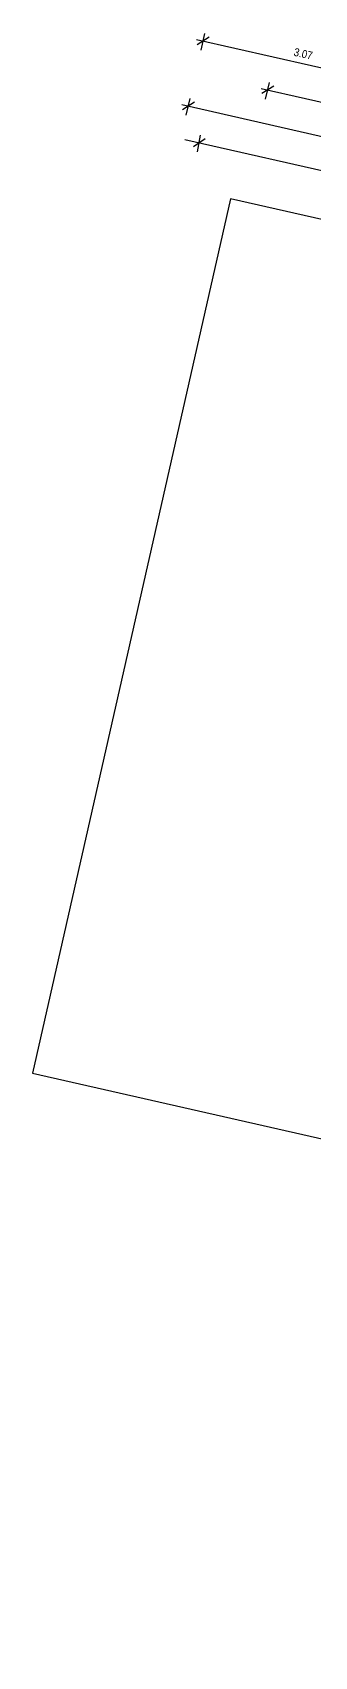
# Model space of a CAD drawing. Header units: metres. Extents: x 374 to 510, y -373 to -311.
# Drawn here: x 468.86 to 473.1, y -369.46 to -345.11 of the extents above; entities that cross this region are included whole.
import ezdxf
from ezdxf.enums import TextEntityAlignment as Align

# ---------------------------------------------------------------- set-up
doc = ezdxf.new("R2010")
doc.units = ezdxf.units.M
doc.header["$LTSCALE"] = 0.03
doc.layers.add('A_bemaßung', color=2, linetype='CONTINUOUS')
doc.layers.add('A_wände', color=4, linetype='CONTINUOUS')
doc.styles.add('BOLDSIMP_FNT', font='TXT', dxfattribs={"height": 1})

# ---------------------------------------------------------------- blocks, each defined once
blk = doc.blocks.new('SLASH1')
at = {"layer": 'A_bemaßung', "color": 2, "linetype": 'Continuous'}
for p, q in [((0.07663, 0.07663), (-0.07319, -0.07319)), ((0, -0.14068), (0, 0.11466))]:
    blk.add_line(p, q, dxfattribs=at)

msp = doc.modelspace()

# ---------------------------------------------------------------- linework, layer by layer
at = {"layer": 'A_bemaßung', "linetype": 'Continuous'}
for p, q in [((471.32616, -345.2193), (488.61585, -349.1411)), ((472.29616, -345.95204), (493.2309, -350.70061)), ((471.10494, -346.19453), (493.09918, -351.18343)), ((471.1485, -346.71713), (493.00969, -351.67584))]:
    msp.add_line(p, q, dxfattribs=at)
at = {"layer": 'A_wände', "linetype": 'Continuous'}
for p, q in [((471.83554, -347.60781), (468.86252, -360.71486)), ((510.40572, -356.35668), (471.83554, -347.60781)), ((468.86252, -360.71486), (507.43283, -369.46309))]:
    msp.add_line(p, q, dxfattribs=at)

# ---------------------------------------------------------------- block references
at = {"layer": 'A_bemaßung', "color": 7}
for p, rotation in [((471.42368, -345.24143), 347.2200000000001), ((472.39369, -345.97417), 347.2200000000001), ((471.20246, -346.21666), 347.2200000000001), ((471.36574, -346.76689), 349.4809329999998)]:
    msp.add_blockref('SLASH1', p, dxfattribs=dict(at, rotation=rotation))

# ---------------------------------------------------------------- texts
at = {"layer": 'A_bemaßung', "color": 7, "linetype": 'Continuous', "style": 'BOLDSIMP_FNT', "width": 0.9}
msp.add_text('3.07', height=0.12, rotation=347.1, dxfattribs=at).set_placement((472.76861, -345.49524), align=Align.BOTTOM_LEFT)

doc.saveas('drawing.dxf')
